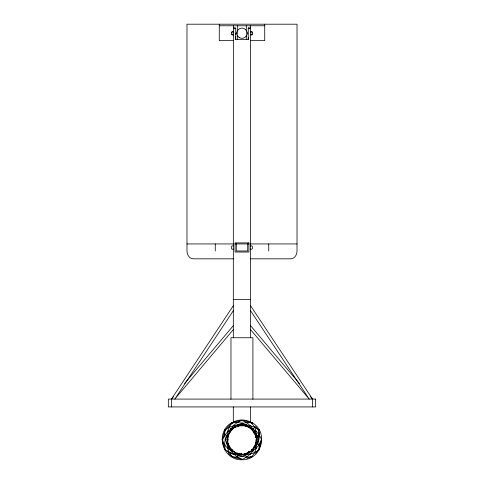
<?xml version="1.0" encoding="UTF-8"?>
<svg xmlns="http://www.w3.org/2000/svg" width="484" height="484" viewBox="0 0 484 484"><rect width="100%" height="100%" fill="white"/><g stroke="black" fill="none" stroke-linecap="round" stroke-linejoin="round"><path stroke-width="0.73" d="M222.289 439.43C222.731 440.01 222.023 439.418 222.573 439.587M233.312 337.747L233.373 25.767M235.726 39.543L235.726 36.724M235.726 34.219L235.726 33.674M237.68 39.168L237.68 35.447M237.68 30.982L237.68 25.767M246.302 39.168L246.302 35.447M246.302 30.982L246.302 25.767M250.615 27.89L248.268 27.89L248.262 39.416L235.726 39.416L235.726 27.89L233.373 27.884M250.555 337.747L250.615 25.767M224.83 435.261C224.733 434.311 224.461 435.515 224.927 434.868M249.072 452.873C248.849 452.365 249.423 453.054 249.448 452.51M257.179 435.963C256.072 435.207 257.797 436.635 256.683 435.836M241.54 456.503L242.03 456.188M241.927 454.294C242.048 455.063 241.558 454.893 237.547 454.893C238.394 453.659 236.494 455.91 240.53 454.373C244.009 454.549 240.245 454.869 242.067 454.349M242.067 423.542L242.067 423.016L242.363 423.161M258.583 440.337C260.144 436.804 253.132 448.559 254.796 447.555C254.39 447.881 254.862 446.169 254.729 447.597M259.134 437.615L258.619 440.156L258.293 439.986L258.674 439.617L258.293 439.726L258.523 440.343M231.171 450.677C230.481 450.162 231.031 451.076 230.959 450.38M227.208 443.683C226.7 443.035 226.875 444.149 227.19 443.846M225.326 429.641L224.957 430.173L225.32 429.629M234.389 452.195C234.335 452.298 234.679 453.187 234.401 452.195M259.224 437.052C259.92 430.972 257.663 439.46 258.662 440.295M231.394 428.739L231.074 428.509M241.752 454.785L241.758 454.319L241.825 454.791M250.621 425.648L249.998 425.369L250.621 425.66M233.869 454.355C231.237 453.091 240.07 454.536 237.547 454.893M237.529 457.041L237.16 456.89L237.571 457.277M224.77 444.13C224.588 444.403 224.376 444.215 224.83 444.421M256.702 435.969L257.185 435.788L256.702 435.673M233.191 453.974L233.669 453.871L233.875 454.349M252.92 429.181C253.592 428.721 252.297 428.975 253.229 428.884M229.362 447.204L228.908 447.101L229.398 447.01M229.313 446.992L228.865 447.077L229.325 446.883M254.917 447.198L257.748 442.449M261.33 440.222L261.529 439.551L261.602 440.416M230.741 450.852L231.122 450.537M225.06 449.533C224.945 449.14 224.739 449.624 225.223 449.624C224.806 449.612 224.661 448.916 224.939 449.86M227.758 431.099L227.547 431.728L227.885 431.123M246.047 454.591C245.358 455.166 245.975 454.797 245.963 454.567M258.704 429.998C259.775 429.974 258.71 431.28 258.988 429.871M259.128 445.002C259.418 443.604 259.115 445.086 259.454 444.754M259.188 445.008L259.109 444.494M252.146 456.212C257.748 449.817 257.155 440.93 256.532 433.077M258.964 430.53C259.019 428.056 258.081 435.406 259.593 435.473C258.601 435.195 259.781 434.638 259.478 435.721M256.502 439.908C256.998 439.297 256.883 440.392 256.508 439.853M257.185 435.89L256.738 436.036L257.107 435.654M229.156 452.594C226.936 452.116 234.51 453.006 233.536 454.373M259.43 435.745C258.892 434.705 259.763 436.362 259.345 432.738M227.413 439.896C227.534 438.825 226.542 440.343 227.486 439.781M227.419 439.726L226.978 439.629L227.456 439.49M227.165 443.568L226.796 443.876M233.814 425.672C233.125 424.97 234.389 426.035 233.712 425.182M254.893 427.082C254.941 428.171 254.481 426.222 254.572 427.396M259.115 449.527L258.504 450.102L258.928 449.775M224.394 444.324L224.872 444.197M256.006 448.499L256.472 447.966M229.101 452.661L229.047 452.092L229.41 452.334M233.191 453.986C234.268 454.621 233.24 454.186 233.802 454.034M224.921 429.907C225.49 429.568 224.891 430.312 225.072 429.647M250.204 454.482C250.149 454.01 250.288 453.992 249.938 454.494M254.88 447.149L254.481 447.095L254.844 447.476M241.915 453.913C241.413 454.748 241.812 452.964 241.897 454.053C236.343 454.083 224.122 448.698 222.368 439.817C226.53 429.126 240.421 421.11 251.759 422.847L252.103 423.076M256.066 439.817L255.74 443.507L254.711 447.18L252.654 451.136L252.999 450.598M251.686 456.963C252.049 456.321 250.978 457.701 251.517 456.696C251.275 456.884 252.479 456.714 251.626 456.63M248.734 452.286C248.443 451.312 249.272 452.752 249.181 452.032M254.923 447.295L254.523 447.428L254.578 447.028M241.885 454.724C247.245 455.105 254.427 453.835 258.928 449.612C260.815 438.274 251.946 423.367 241.825 420.348M254.251 452.879L254.82 452.328M256.532 448.16L256.096 448.051L256.006 448.493M229.549 432.369C228.823 431.704 229.616 432.986 229.095 432.151M238.061 454.785C237.813 455.014 237.535 453.944 237.868 455.027M225.308 439.956L225.641 439.708L225.314 439.345M248.915 427.614L249.036 427.445M248.988 452.346L248.734 451.893L248.77 452.316M258.341 440.113L258.752 440.15M258.777 440.053C258.051 438.976 258.65 440.724 258.601 439.641M229.585 427.154L229.222 426.87L229.646 427.076M229.483 427.197L229.216 426.888L229.386 427.324M250.047 425.581L250.476 425.333L250.022 425.569M227.298 435.685C226.439 435.298 227.674 435.987 226.814 435.546M234.565 452.002L234.655 451.814M233.476 454.343C234.595 454.803 231.086 453.103 235.835 454.676M238.146 454.912L237.577 454.591M241.613 456.575C241.71 455.976 242.726 456.527 241.546 456.515M256.568 431.553C256.363 431.444 256.078 431.994 256.574 431.565M227.825 431.637L227.51 431.25M241.764 423.161L242.29 423.452L241.77 423.155M248.897 427.681L249.127 427.402M227.68 447.724C226.966 448.529 227.97 447.204 227.655 448.244M256.012 448.196L256.345 448.499L255.969 448.287M231.806 32.119L233.373 32.041M236.997 32.041L236.972 34.219M247.009 34.219L246.991 32.047M252.182 34.14L250.615 34.219M222.18 439.569L222.567 439.696M261.166 439.841L260.507 444.82L258.589 449.461L255.534 453.441M261.475 439.98L261.753 440.21M224.703 449.521L225.09 449.303L224.957 449.872M241.649 454.367L241.812 454.361M224.806 443.423C224.044 437.711 232.544 427.983 234.813 427.487M257.004 444.245C257.143 442.902 256.453 443.81 257.071 444.215M256.466 447.96L256.006 448.178L256.32 448.232M227.958 431.413L227.486 431.335L227.873 431.583M227.171 435.751L226.814 435.733M237.444 422.653C237.148 422.532 237.813 422.266 237.384 422.714M224.691 444.124L224.993 449.612L229.277 452.498L232.108 456.702M229.368 447.089L228.878 447.107L229.289 446.811M259.448 435.189L259.17 435.406M246.12 457.156L246.87 457.126L246.126 457.15M254.814 452.322L254.257 452.885M225.526 439.696L225.163 439.599L225.586 439.399M256.151 431.758L256.411 431.341M227.764 447.863L227.292 448.009L227.68 447.797M258.771 439.877L257.857 442.182M230.832 428.739L231.285 428.963L230.947 428.594M231.31 428.921L230.941 428.612M251.468 456.733L251.517 457.132L251.492 456.702M237.856 454.972L237.577 454.621M225.592 439.454L225.163 439.66L225.302 439.351M251.91 422.701C252.406 423.355 250.93 422.617 252.103 423.089M233.312 422.647C231.685 422.895 231.582 422.847 233.04 422.78M228.956 452.486L229.404 452.316L229.041 452.625M232.223 423.016C232.834 423.046 231.667 422.478 232.562 422.841M256.096 431.625L256.502 431.45L256.09 431.734M249.962 454.071L250.022 454.518M256.211 441.662C254.015 451.554 243.525 458.529 233.554 456.884M242.587 459.104C245.672 458.874 253.985 450.913 252.787 450.604M237.329 457.374L237.281 456.896L237.432 457.356M237.795 455.021L237.777 454.464M246.168 425.134C246.477 424.474 245.672 425.351 245.969 424.631M246.622 422.804C246.447 422.363 247.015 422.562 246.695 422.714M236.113 454.718L237.765 454.978L237.826 454.464M261.469 440.204L261.632 440.059M224.745 449.569L225.139 449.273M253.132 450.906C252.618 451.784 252.43 449.836 252.951 451.1M233.929 425.569L233.603 425.254L233.893 425.496M246.604 457.392C245.993 456.624 246.767 457.961 246.544 456.95M259.176 430.228L258.849 430.203M232.417 422.611L232.356 422.889M254.396 447.246L254.844 447.404L254.433 447.168M259.472 444.572L259.043 444.53M249.066 452.419L249.441 452.498M229.591 427.239L229.253 426.864M258.783 439.986L258.287 439.986L258.589 439.641M258.202 440.64L256.925 443.828L254.711 447.18L252.043 449.902M258.444 440.029L259.285 435.176L258.928 430.022C249.98 422.847 233.941 422.847 224.993 430.022C223.33 440.131 229.277 450.126 236.597 456.551M234.819 427.384L234.909 427.693M225.617 439.817L225.223 439.557M246.138 454.972L245.709 455.087M257.119 444.112L256.708 443.713M233.724 425.206L233.754 425.684M259.019 429.901L259.055 430.409L258.861 430.149M242.067 423.518C242.23 422.387 241.637 424.02 242.399 423.216M225.29 429.834L224.878 429.84L225.326 429.852M229.434 433.434C227.19 437.59 226.476 442.527 227.474 447.149M241.788 456.636L241.927 456.188M261.13 440.682C258.42 448.202 251.154 452.951 243.47 454.155M259.043 444.572L259.484 444.693M231.207 429.005L230.916 428.594M229.404 432.478L229.071 432.182L229.434 432.563M231.116 450.683L230.68 450.798L231.092 450.495M232.072 456.95C231.576 456.152 232.32 456.999 232.078 456.545M251.692 423.155C252.733 422.453 250.948 422.798 251.892 423.161M233.53 454.258L233.27 454.083L233.766 453.992M234.661 452.316L234.316 452.691L234.528 452.322M256.556 439.672L256.937 439.847L256.459 439.998M256.484 448.299L256.03 448.105M227.292 447.712L227.559 447.621M226.736 443.592L227.184 443.646M226.96 451.106L228.999 452.528L229.331 452.256M246.023 424.631L245.86 425.067M254.572 447.168L254.584 446.962M171.463 406.929L171.463 399.088L233.312 305.694M233.312 310.71L174.784 399.088L233.312 329.604M226.802 435.624L227.298 435.739M256.695 444.07C257.058 443.374 256.81 444.651 256.78 443.707M229.743 432.763L231.878 429.731L234.601 427.063L235.823 426.725M229.537 446.629L229.912 446.678L229.501 446.907M237.269 456.902C236.664 457.332 237.366 456.708 237.154 457.356M224.534 434.971L224.963 435.092M171.463 399.088L173.411 396.777M184.616 383.479L233.312 325.665M237.844 424.668L238.037 425.079L238.164 424.583M252.823 429.048L252.993 428.649M254.493 427.396L254.862 427.033L254.596 427.233M227.22 450.84L229.168 452.244M229.337 452.141L229.132 452.564M246.562 422.701L246.701 422.296M242.206 420.408L241.891 420.427L242.206 420.324M231.957 422.562C214.533 432.043 222.108 460.302 241.933 459.8C261.765 460.302 269.334 432.043 251.916 422.562M232.32 423.191C223.378 428.279 220.081 440.579 225.284 449.461M249.193 452.371L249.03 452.812M224.987 429.75L225.338 430.022M250.228 451.179L245.654 453.593L244.178 453.726M255.939 439.986L256.254 439.744M238.237 425.025L238.019 424.595M229.682 446.889L229.706 446.55M245.769 454.603L245.933 455.069M258.801 450.096L258.65 449.648L258.873 450.059M254.421 452.419L254.717 452.788M258.867 430.312L259.17 430.306M246.096 424.643L245.999 425.067M258.71 430.234L259.14 429.986M256.786 443.701L257.137 443.786M227.371 448.111L227.77 447.797M228.956 447.186L229.319 446.926M234.468 452.201L234.316 452.691M241.964 420.227C233.342 423.191 227.05 432.109 227.988 441.293M250.295 425.648L250.434 425.315M234.909 427.602L238.267 426.041L241.964 425.091C250.488 426.319 258.752 431.262 261.554 439.817L261.378 440.016M242.109 423.04L242.236 423.476M232.786 450.792L229.21 447.18C228.2 441.723 227.044 441.959 229.743 446.871M241.782 456.164L241.51 456.442M233.312 422C238.636 419.289 245.237 419.289 250.555 422M233.113 422.611L232.677 422.774M246.913 458.415L251.547 456.497M238.092 424.97L237.904 424.631L237.959 425.079M256.345 431.77L254.644 427.136L251.577 422.98L251.976 422.774M237.045 426.38C240.742 425.478 244.977 425.248 248.34 427.287M259.013 435.304L259.581 435.37M242.012 454.53L238.763 454.736M226.706 443.725L227.22 443.598M227.419 439.835L226.984 439.672M233.645 425.248L233.929 425.66M253.053 428.679L252.666 428.872M251.759 456.787C246.979 457.513 241.994 456.95 237.711 454.627M232.126 422.683L232.514 422.859M238.025 454.779L233.675 454.167L229.15 452.437M237.366 422.254L237.517 422.744M219.27 25.767L264.73 25.767M233.373 28.695L235.726 28.701M250.615 28.701L248.268 28.701L248.268 27.89M233.373 31.787C230.723 30.196 230.656 36.451 233.373 34.909M250.615 31.793C253.326 30.232 253.247 36.469 250.615 34.909M250.615 32.047L252.182 32.126M233.373 34.213L231.806 34.134M233.433 40.656L219.27 40.656L219.27 24.2M250.567 40.656L264.73 40.656L264.73 24.2M186.981 243.936L233.73 243.936M235.061 243.936L248.939 243.936M250.27 243.936L297.019 243.936M233.324 245.993C230.693 244.426 230.614 250.676 233.324 249.115M250.567 245.999C253.289 244.432 253.18 250.718 250.567 249.121M233.724 258.825L193.098 258.825C189.196 258.668 186.945 254.536 186.981 250.99L186.981 24.2L297.019 24.2L297.019 250.99C297.055 254.536 294.804 258.668 290.902 258.825L250.276 258.825M233.312 299.584L250.555 299.584M256.466 439.853L256.937 439.853M258.758 439.871L258.281 439.914M232.943 422.78L232.762 422.78M222.168 439.617L222.664 439.623M231.049 428.546L231.364 428.818M231.231 428.921L230.868 428.679M254.209 447.065L253.961 446.72L254.409 446.932M233.379 454.258L229.664 452.788M246.913 421.268C242.018 419.864 237.075 421.219 232.532 422.78L233.312 422.756L233.312 406.929M241.933 459.074L236.96 458.415L232.32 456.497L228.339 453.441M249.103 452.407L249.357 452.855M229.132 452.135L229.277 452.498M227.728 439.805L228.121 439.635L227.625 439.75M245.969 424.849L241.964 423.252L237.317 422.496L232.163 422.847C227.401 428.491 225.671 436.507 228.188 443.507M246.913 421.268L250.555 422.78L250.555 406.929M236.924 452.97L241.927 454.361M255.909 443.441L255.455 443.532L255.969 443.374M241.135 459.007L237.154 457.005M246.531 425.218L249.327 427.063L254.711 432.454L256.683 439.817M234.601 452.57L237.087 454.216M229.682 432.75L230.057 432.756L229.591 432.654M249.012 427.602L252.043 429.731L255.425 435.455M234.909 452.032L231.878 449.902L230.172 447.476M254.348 446.835L253.991 446.938M250.555 325.665L299.463 383.6M310.595 396.795L312.537 399.088L312.537 406.929M250.555 329.604L309.216 399.088L250.555 310.704M255.534 426.247L258.589 430.228M250.555 305.7L312.537 399.088M232.193 422.599L232.441 423.034M225.187 439.69L225.604 439.611M228.902 451.505L227.571 447.797M248.262 37.54L248.262 39.549M268.735 243.936L268.735 250.99M252.908 399.227L252.908 337.747L230.965 337.747L230.965 399.227M247.711 243.785L247.711 250.99L236.289 250.99L236.289 243.785M215.265 243.936L215.265 250.99M238.207 425.956L238.521 426.235L238.207 425.956M249.151 427.172L249.581 426.924L249.151 427.172M234.492 426.87L234.915 427.172L234.528 426.894M245.303 453.581C245.945 453.429 245.424 453.895 245.309 453.562M245.588 426.053C245.836 426.198 245.884 425.974 245.563 426.041M254.542 432.605L254.995 432.442L254.554 432.551M237.922 453.526C238.291 453.629 238.158 453.49 237.94 453.52M251.849 429.84L252.315 429.629L251.849 429.828M251.849 449.751C252.346 450.138 251.976 449.939 251.807 449.769M231.527 449.854L231.993 449.642L231.527 449.854M231.757 429.508L232.126 429.859L231.818 429.447M241.909 424.964L242.163 425.345L241.927 424.91M251.698 449.902L252.031 450.283L251.71 449.86M253.961 432.865L254.439 432.678L253.967 432.859M255.498 436.223L256.018 436.151L255.522 436.175M241.903 425.648L242.127 425.95L241.915 425.581M248.83 451.874L249.018 452.262L248.83 451.874M249.254 427.1L249.544 426.936L249.254 427.1M231.558 449.824L231.969 449.612L231.564 449.805M227.958 435.933L228.49 436.011L227.964 435.927M255.485 443.411L255.909 443.671L255.492 443.398M248.933 242.895L235.067 242.895L235.067 252.031L248.933 252.031L248.933 242.895M315.671 399.088L168.329 399.088L168.329 406.929L315.671 406.929L315.671 399.088M255.867 437.603L255.74 436.126L255.867 437.554M239.417 37.673A5.149 5.149 0 0 0 247.142 33.215A5.149 5.149 0 0 0 239.417 28.75A5.149 5.149 0 0 0 239.417 37.673"/></g></svg>
